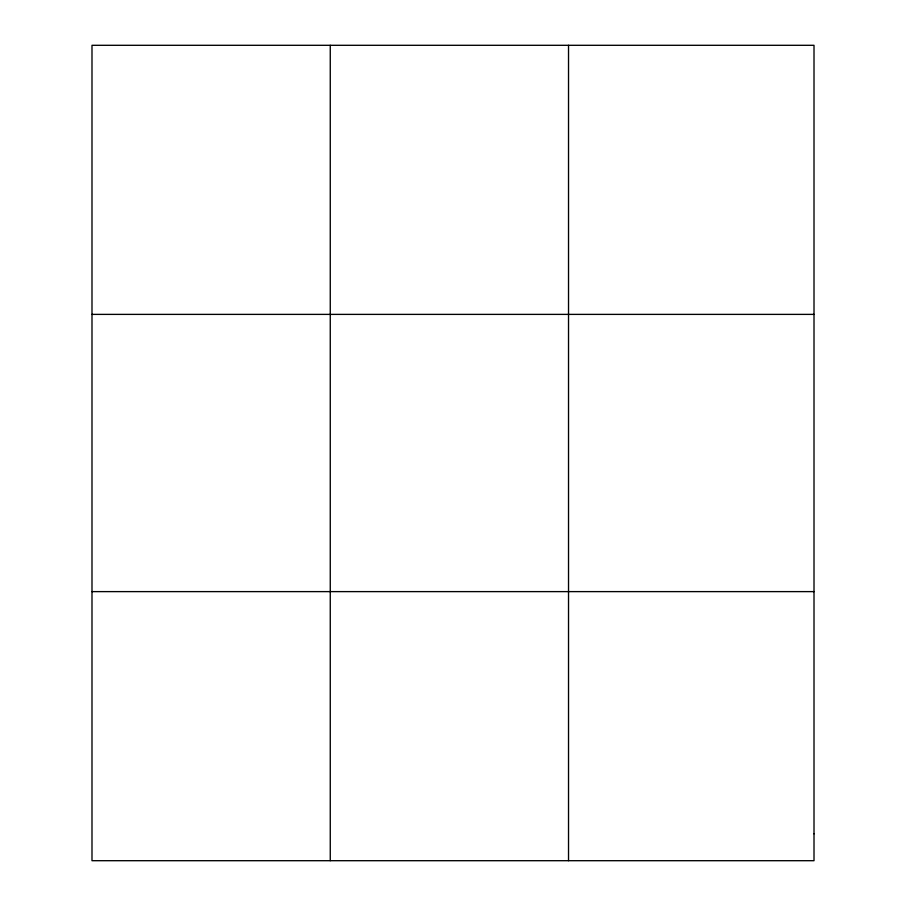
<?xml version="1.0" encoding="UTF-8"?>
<svg xmlns="http://www.w3.org/2000/svg" width="906" height="906" viewBox="0 0 906 906"><rect width="100%" height="100%" fill="white"/><g stroke="black" fill="none" stroke-linecap="round" stroke-linejoin="round"><path stroke-width="1.36" d="M330.26 860.7L330.26 45.3M568.526 860.7L568.526 45.3M91.993 314.382L814.007 314.382M91.993 591.618L814.007 591.618M814.007 833.792L814.007 860.7L91.993 860.7L91.993 45.3L814.007 45.3L814.007 833.792"/></g></svg>
